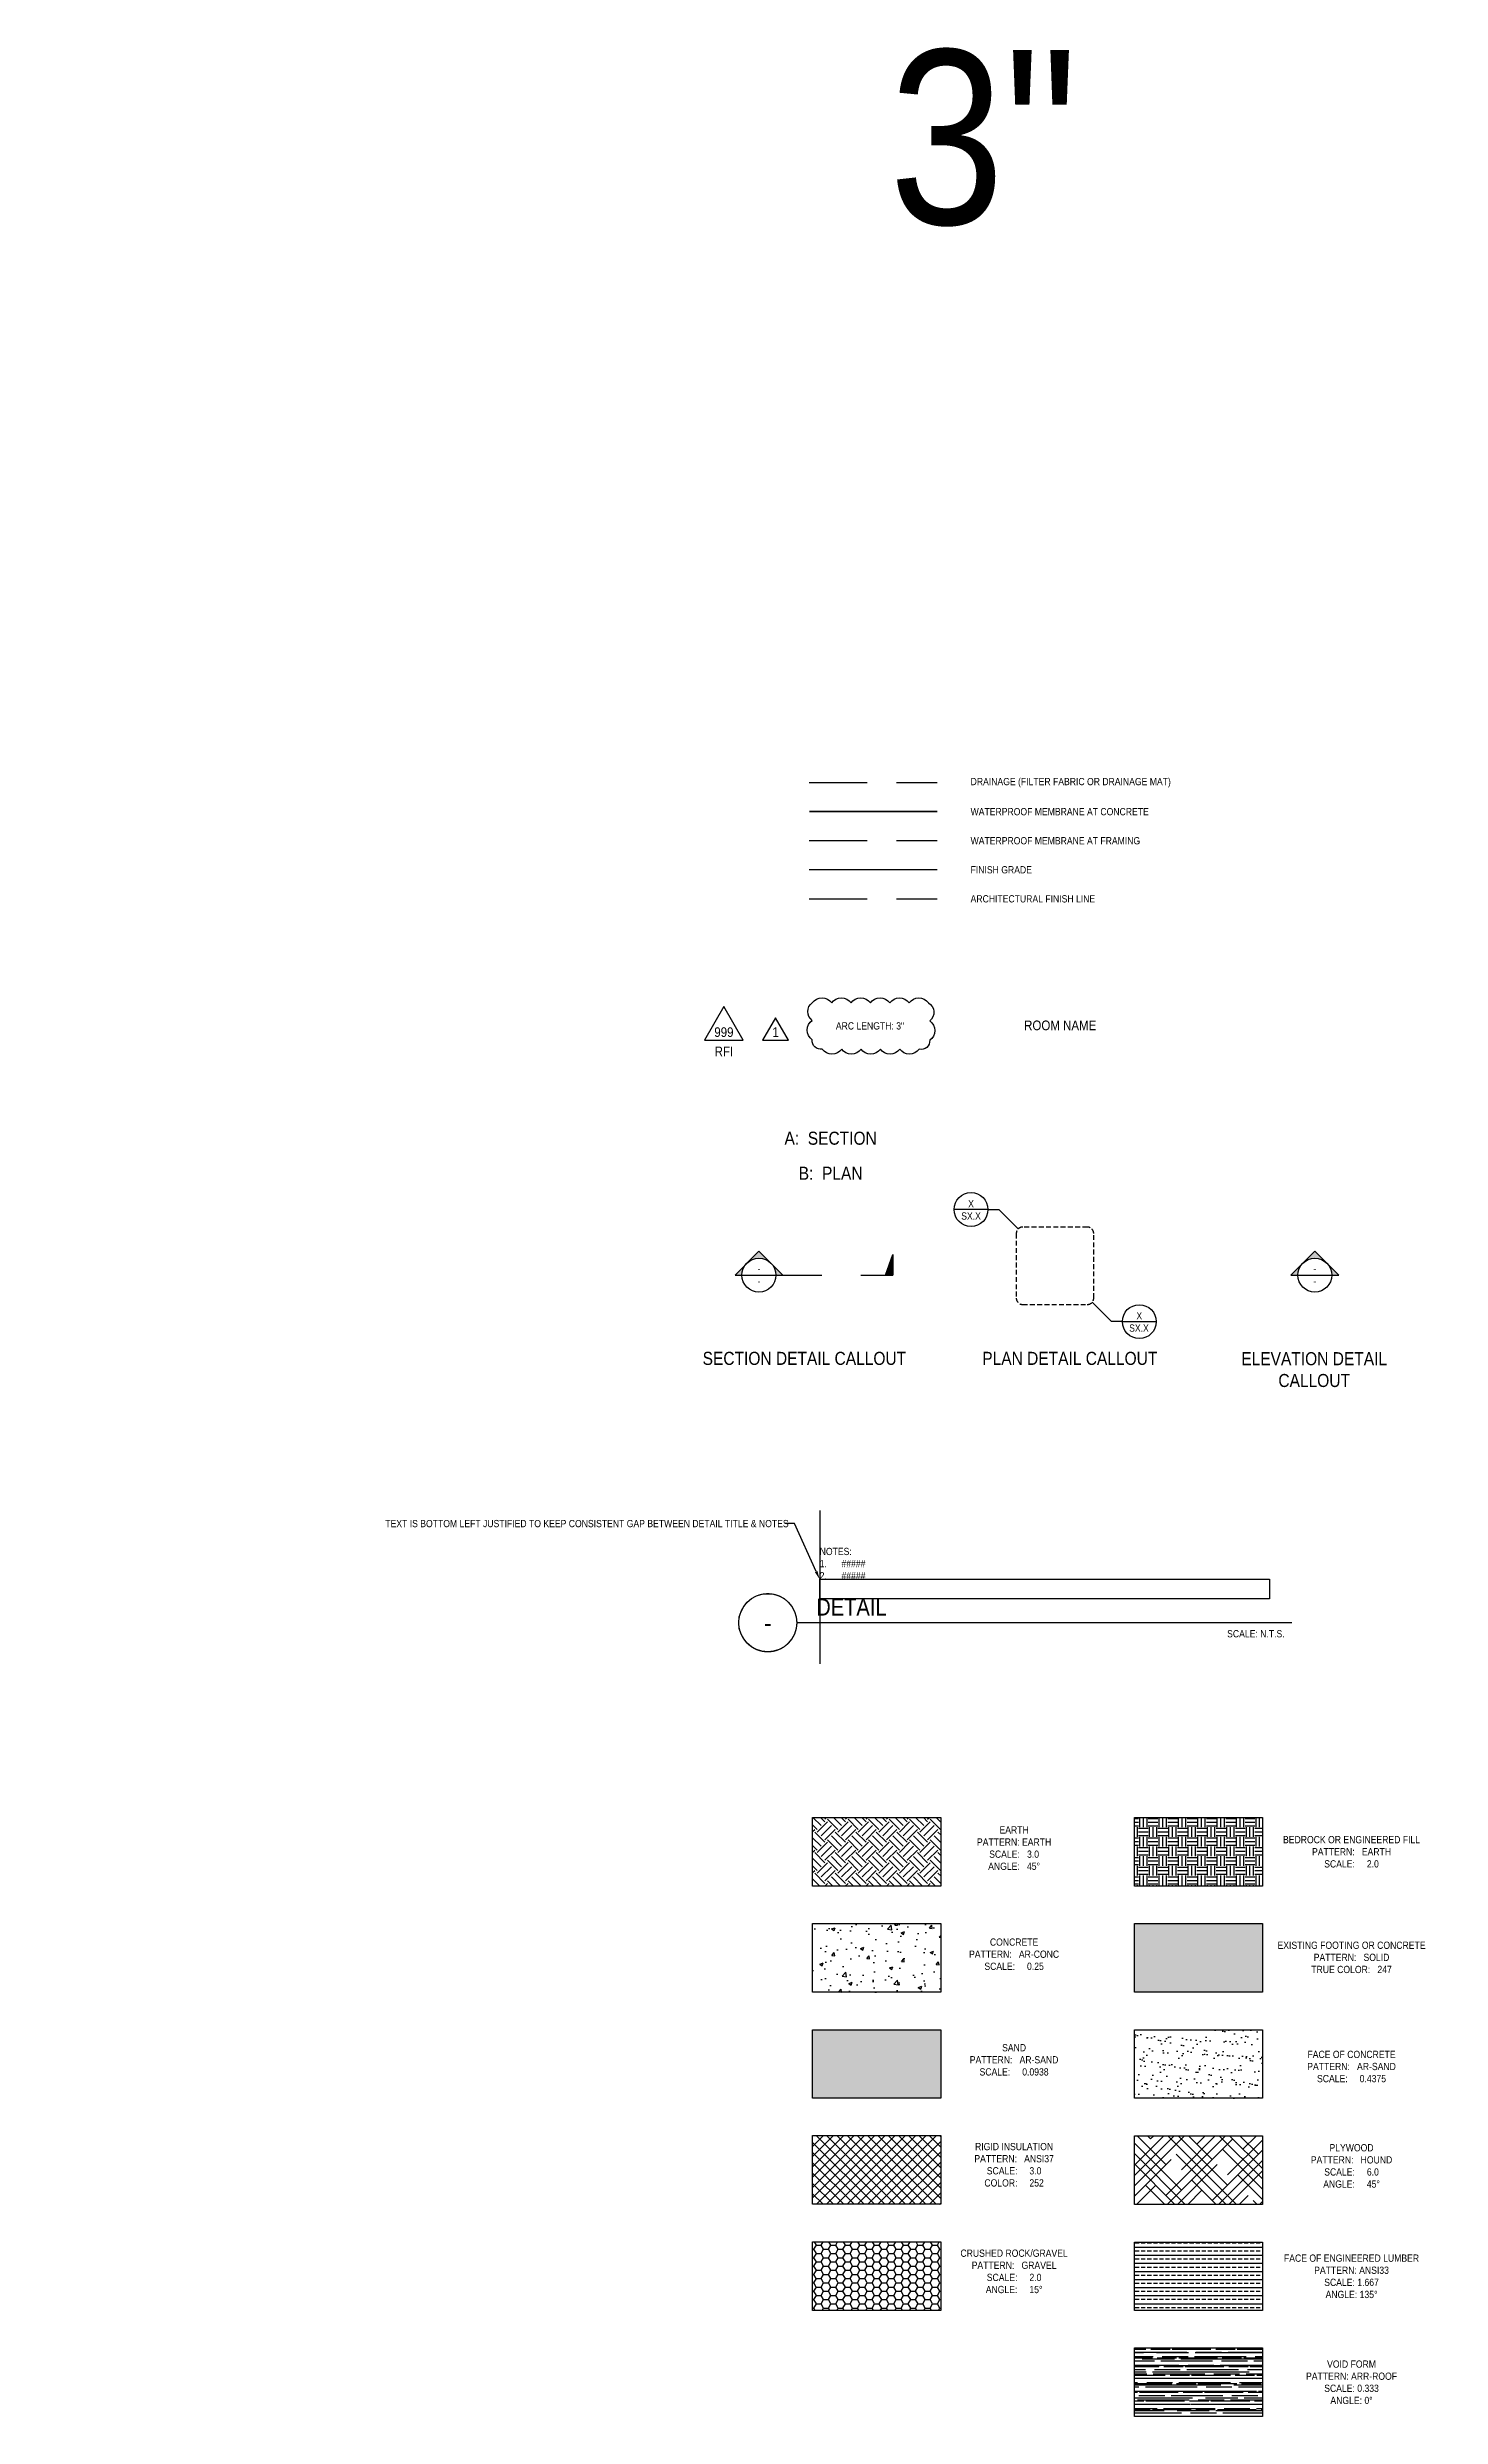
# Model space of a CAD drawing. Header units: inches. Extents: x -16404 to 14624, y -1591 to 16152.
# Drawn here: x 6819.4 to 6891.3, y -134.2 to -11.9 of the extents above; entities that cross this region are included whole.
import ezdxf
from ezdxf import colors
from ezdxf.entities.mleader import LeaderData, LeaderLine
from ezdxf.enums import TextEntityAlignment as Align
from ezdxf.math import Vec2, Vec3

# ---------------------------------------------------------------- set-up
doc = ezdxf.new("R2010")
doc.units = ezdxf.units.IN
doc.header["$LTSCALE"] = 24
doc.header["$MEASUREMENT"] = 0
doc.linetypes.add('HIDDEN2', pattern=[0.1875, 0.125, -0.0625])
doc.linetypes.add('PHANTOM2', pattern=[1.25, 0.625, -0.125, 0.125, -0.125, 0.125, -0.125])
doc.layers.get('0').update_dxf_attribs({"linetype": 'CONTINUOUS'})
for name, color, linetype, plot in [('DESIGNER COMMENTS', 221, 'CONTINUOUS', False), ('S-ANNO-GRID-NONPLOT', 251, 'CONTINUOUS', False), ('S-ANNO-NONPLOT', 253, 'CONTINUOUS', False)]:
    doc.layers.add(name, color=color, linetype=linetype, plot=plot)
for name, color, linetype in [('S-ANNO-NOTE', 4, 'CONTINUOUS'), ('S-ANNO-NOTE-EXIST', 251, 'CONTINUOUS'), ('S-ARCH-FINISHES', 1, 'HIDDEN2'), ('S-DETL-SYMB', 4, 'CONTINUOUS'), ('S-DETL-SYMB @ 1', 4, 'CONTINUOUS'), ('S-GRADE', 3, 'CONTINUOUS'), ('S-MEMBRANE', 6, 'HIDDEN2'), ('S-REV-1', 2, 'CONTINUOUS'), ('S-REV-DELTA', 2, 'CONTINUOUS'), ('S-ROOM-NAME', 252, 'CONTINUOUS')]:
    doc.layers.add(name, color=color, linetype=linetype)
doc.layers.add('S-HATCH-SOIL', color=7, linetype='CONTINUOUS', true_color=0x8f8f8f, transparency=0.8)
doc.layers.add('S-POCHE-247', color=7, linetype='CONTINUOUS', true_color=0xf7f7f7, transparency=0.8)
doc.layers.add('S-HATCH1', color=1, linetype='CONTINUOUS', transparency=0.5)
doc.layers.add('S-HATCH2', color=2, linetype='CONTINUOUS', transparency=0.5)
doc.styles.add('Arial', font='arial.ttf', dxfattribs={"width": 0.85})

# ---------------------------------------------------------------- blocks, each defined once
blk = doc.blocks.new('*U660')
at = {"layer": 'S-DETL-SYMB'}
h = blk.add_hatch(color=4, dxfattribs=at)
edge = h.paths.add_edge_path()
edge.add_line((0.219, 0), (0.309, 0))
edge.add_line((0.309, 0), (0, 0.309))
edge.add_line((0, 0.309), (-0.309, 0))
edge.add_line((-0.309, 0), (-0.219, 0))
edge.add_arc((0, 0), 0.219, 0, 180, ccw=False)
at = {"layer": 'S-DETL-SYMB', "color": 2, "linetype": 'PHANTOM2'}
for p, q in [((0.312, 0), (0.813, 0)), ((1.316, 0), (1.729, 0))]:
    blk.add_line(p, q, dxfattribs=at)
at = {"layer": 'S-DETL-SYMB'}
blk.add_line((-0.219, 0), (0.219, 0), dxfattribs=at)
blk.add_lwpolyline([(0.219, 0), (0.309, 0), (0, 0.309), (-0.309, 0), (-0.219, 0, -1)], format="xyb", close=True, dxfattribs=at)
blk.add_lwpolyline([(1.633, 0), (1.729, 0.267), (1.729, 0)], close=True, dxfattribs=at)
blk.add_circle((0, 0), 0.219, dxfattribs=at)
blk.add_solid([(1.729, 0.267), (1.633, 0), (1.729, 0)], dxfattribs=at)
at = {"layer": 'S-DETL-SYMB', "style": 'Arial', "width": 0.85, "flags": 8}
blk.add_attdef('VIEWNUMBER', text='', height=0.0938, dxfattribs=at).set_placement((0, 0.011), align=Align.BOTTOM_CENTER)
blk.add_attdef('SHEETNUMBER', text='', height=0.0938, dxfattribs=at).set_placement((0, -0.032), align=Align.TOP_CENTER)
blk = doc.blocks.new('*U657')
at = {"layer": 'S-DETL-SYMB', "linetype": 'ByBlock'}
blk.add_lwpolyline([(-24, 20), (-24, -20, 0.414214), (-20, -24), (20, -24, 0.414214), (24, -20), (24, 20, 0.414214), (20, 24), (-20, 24, 0.414214)], format="xyb", close=True, dxfattribs=at)
blk = doc.blocks.new('*U658')
at = {"layer": 'S-DETL-SYMB'}
blk.add_lwpolyline([(-18.7, 12), (-39.7, 12)], dxfattribs=at)
at = {"layer": 'S-DETL-SYMB', "color": 2}
blk.add_lwpolyline([(-18.7, 12), (-12, 12), (0, 0)], dxfattribs=at)
at = {"layer": 'S-DETL-SYMB'}
blk.add_circle((-29.2, 12), 10.5, dxfattribs=at)
at = {"layer": 'S-ANNO-NOTE', "style": 'Arial', "width": 0.85}
blk.add_attdef('DETAILNO.', text='', height=4.5, dxfattribs=at).set_placement((-29.2, 12), align=Align.BOTTOM_CENTER)
blk.add_attdef('SHEETNO.', text='', height=4.5, dxfattribs=at).set_placement((-29.2, 8), align=Align.MIDDLE_CENTER)
blk = doc.blocks.new('*U659')
at = {"layer": 'S-DETL-SYMB', "color": 2}
blk.add_lwpolyline([(18.7, -12), (12, -12), (0, 0)], dxfattribs=at)
at = {"layer": 'S-DETL-SYMB'}
blk.add_lwpolyline([(18.7, -12), (39.7, -12)], dxfattribs=at)
blk.add_circle((29.2, -12), 10.5, dxfattribs=at)
at = {"layer": 'S-ANNO-NOTE', "style": 'Arial', "width": 0.85}
blk.add_attdef('DETAILNO.', text='', height=4.5, dxfattribs=at).set_placement((29.2, -12), align=Align.BOTTOM_CENTER)
blk.add_attdef('SHEETNO.', text='', height=4.5, dxfattribs=at).set_placement((29, -16), align=Align.MIDDLE_CENTER)
blk = doc.blocks.new('_Integral')
at = {"color": 0, "linetype": 'ByBlock', "lineweight": -2}
for centre, start, end in [((0.44, -0.09), 102, 168), ((-0.44, 0.09), 282, 348)]:
    blk.add_arc(centre, 0.454, start, end, dxfattribs=at)
blk = doc.blocks.new('_DotBlank')
at = {"color": 0, "lineweight": -2}
blk.add_line((-0.5, 0), (-1, 0), dxfattribs=at)
blk.add_circle((0, 0), 0.5, dxfattribs=at)
blk = doc.blocks.new('_ClosedBlank')
at = {"color": 0, "linetype": 'ByBlock', "lineweight": -2}
for p, q in [((-1, 0.17), (0, 0)), ((-1, 0.17), (-1, -0.17)), ((0, 0), (-1, -0.17))]:
    blk.add_line(p, q, dxfattribs=at)
blk = doc.blocks.new('ARROW-LOOP')
at = {"color": 0}
blk.add_lwpolyline([(-1.81, 0), (0.54, 0, 1.317177), (-0.46, -0.28)], format="xyb", dxfattribs=at)
blk = doc.blocks.new('REV DELTA')
blk.add_lwpolyline([(2, 0), (0, 3.46), (-2, 0)], close=True)
at = {"style": 'Arial', "width": 0.85}
blk.add_attdef('1', text='', height=1.5, dxfattribs=at).set_placement((0, 1.23), align=Align.MIDDLE)
blk = doc.blocks.new('*U655')
at = {"layer": 'S-DETL-SYMB'}
h = blk.add_hatch(color=4, dxfattribs=at)
edge = h.paths.add_edge_path()
edge.add_line((0.219, 0), (0.309, 0))
edge.add_line((0.309, 0), (0, 0.309))
edge.add_line((0, 0.309), (-0.309, 0))
edge.add_line((-0.309, 0), (-0.219, 0))
edge.add_arc((0, 0), 0.219, 0, 180, ccw=False)
blk.add_line((-0.219, 0), (0.219, 0), dxfattribs=at)
blk.add_lwpolyline([(0.219, 0), (0.309, 0), (0, 0.309), (-0.309, 0), (-0.219, 0, -1)], format="xyb", close=True, dxfattribs=at)
blk.add_circle((0, 0), 0.219, dxfattribs=at)
at = {"layer": 'S-DETL-SYMB', "style": 'Arial', "width": 0.85, "flags": 8}
blk.add_attdef('VIEWNUMBER', text='', height=0.0938, dxfattribs=at).set_placement((0, 0.011), align=Align.BOTTOM_CENTER)
blk.add_attdef('SHEETNUMBER', text='', height=0.0938, dxfattribs=at).set_placement((0, -0.032), align=Align.TOP_CENTER)
blk = doc.blocks.new('*U341')
at = {"const_width": 0.0625}
for points in [[(-1.5, 0, -1), (1.5, 0, 3.732051)], [(-1.5, 0, 1), (1.5, 0, -3.732051)]]:
    blk.add_lwpolyline(points, format="xyb", dxfattribs=at)
blk.add_lwpolyline([(1.5, 0), (27.07, 0)], dxfattribs=at)
blk.add_circle((0, 0), 1.5)
at = {"style": 'Arial', "width": 0.85}
for tag, p in [('DWG_TITLE_1', (2.5, 2.06)), ('DWG_TITLE_2', (2.5, 0.81))]:
    blk.add_attdef(tag, text='', height=0.875, dxfattribs=at).set_placement(p, align=Align.MIDDLE_LEFT)
blk.add_attdef('#', text='', height=1, dxfattribs=at).set_placement((0, 0), align=Align.MIDDLE_CENTER)
blk.add_attdef('SCALE', text='', height=0.375, dxfattribs=at).set_placement((26.69, -0.38), align=Align.TOP_RIGHT)
blk = doc.blocks.new('RevDelta_CA')
blk.add_lwpolyline([(12, 0), (0, 20.8), (-12, 0)], close=True)
at = {"style": 'Arial', "width": 0.85}
for tag, p in [('NUMBER', (0, 4.9)), ('TYPE', (0, -7.1))]:
    blk.add_attdef(tag, text='', height=6, dxfattribs=at).set_placement(p, align=Align.MIDDLE_CENTER)

msp = doc.modelspace()

# ---------------------------------------------------------------- hatches: boundary and pattern name
at = {"layer": 'S-HATCH-SOIL'}
h = msp.add_hatch(dxfattribs=at)
h.set_pattern_fill('EARTH', color=256, scale=3, angle=45, style=0)
h.set_pattern_definition([(45, (5659.92416, -625.19206), (7e-17, 1.06066017), [0.75, -0.75]), (45, (5659.7253, -624.9932), (7e-17, 1.06066017), [0.75, -0.75]), (45, (5659.5264, -624.7943), (7e-17, 1.06066017), [0.75, -0.75]), (135, (5659.5264, -624.6617), (-1.06066017, 2e-16), [0.75, -0.75]), (135, (5659.7253, -624.46285), (-1.06066017, 2e-16), [0.75, -0.75]), (135, (5659.92416, -624.264), (-1.06066017, 2e-16), [0.75, -0.75])])
h.paths.add_polyline_path([(6858.89737, -103.25804), (6865.51034, -103.25804), (6865.51034, -106.80192), (6858.89737, -106.80192)])
h = msp.add_hatch(dxfattribs=at)
h.set_pattern_fill('EARTH', color=256, scale=2, style=0)
h.set_pattern_definition([(0, (5667.72964, -625.19206), (0.5, 0.5), [0.5, -0.5]), (0, (5667.72964, -625.00456), (0.5, 0.5), [0.5, -0.5]), (0, (5667.72964, -624.81706), (0.5, 0.5), [0.5, -0.5]), (90, (5667.79214, -624.75456), (-0.5, 0.5), [0.5, -0.5]), (90, (5667.97964, -624.75456), (-0.5, 0.5), [0.5, -0.5]), (90, (5668.16714, -624.75456), (-0.5, 0.5), [0.5, -0.5])])
h.paths.add_polyline_path([(6875.51034, -103.25804), (6882.12331, -103.25804), (6882.12331, -106.80192), (6875.51034, -106.80192)])
h = msp.add_hatch(dxfattribs=at)
h.set_pattern_fill('HONEY', color=256, scale=2, style=0)
h.set_pattern_definition([(0, (5656.08685, -630.66289), (0.375, 0.21650635), [0.25, -0.5]), (120, (5656.08685, -630.66289), (-0.375, 0.21650635), [0.25, -0.5]), (60, (5656.08685, -630.66289), (7e-17, 0.433012702), [-0.5, 0.25])])
h.paths.add_polyline_path([(6858.89737, -125.16305), (6865.51034, -125.16305), (6865.51034, -128.70693), (6858.89737, -128.70693)])
at = {"layer": 'S-HATCH1'}
h = msp.add_hatch(dxfattribs=at)
h.set_pattern_fill('ANSI37', color=252, scale=3, style=0)
h.set_pattern_definition([(45, (5659.92416, -619.70676), (-0.26516504, 0.26516504), []), (135, (5659.92416, -619.70676), (-0.26516504, -0.26516504), [])])
h.paths.add_polyline_path([(6858.89737, -119.68499), (6865.51034, -119.68499), (6865.51034, -123.22887), (6858.89737, -123.22887)])
h = msp.add_hatch(dxfattribs=at)
h.set_pattern_fill('HOUND', color=252, scale=6, angle=45, style=0)
h.set_pattern_definition([(45, (3980.74304, -1772.36325), (0.79549513, 1.325825215), [6, -3]), (135, (3980.74304, -1772.36325), (0.79549513, -1.325825215), [6, -3])])
h.paths.add_polyline_path([(6875.51034, -119.69222), (6882.12331, -119.69222), (6882.12331, -123.2361), (6875.51034, -123.2361)])
h = msp.add_hatch(dxfattribs=at)
h.set_pattern_fill('ANSI33', color=252, scale=1.666667, angle=135, style=0)
h.set_pattern_definition([(180, (5685.3446, -647.11153), (-7e-17, -0.41666667), []), (180, (5685.1363, -646.9032), (-7e-17, -0.41666667), [0.20833333, -0.10416667])])
h.paths.add_polyline_path([(6875.51034, -125.17752), (6882.12331, -125.17752), (6882.12331, -128.7214), (6875.51034, -128.7214)])
h = msp.add_hatch(dxfattribs=at)
h.set_pattern_fill('AR-RROOF', color=256, scale=0.333333, style=0)
h.set_pattern_definition([(0, (6297.77974, -1283.54795), (0.73333333, 0.33333333), [5, -0.6666667, 1.6666667, -0.3333333]), (0, (6298.22307, -1283.3813), (-0.33333333, 0.44333333), [1, -0.11, 2, -0.25]), (0, (6297.9464, -1283.26462), (1.733333333, 0.223333333), [2.66666667, -0.46666667, 1.33333333, -0.33333333])])
h.paths.add_polyline_path([(6875.51034, -130.64835), (6882.12331, -130.64835), (6882.12331, -134.19222), (6875.51034, -134.19222)])
at = {"layer": 'S-HATCH2'}
h = msp.add_hatch(dxfattribs=at)
h.set_pattern_fill('AR-CONC', color=256, scale=0.25, style=0)
h.set_pattern_definition([(50, (5659.9242, -625.192), (1.7931505, -0.1568803), [0.1875, -2.0625]), (355, (5659.9242, -625.192), (-0.3468783, 1.8804803), [0.15, -1.65]), (100.45144, (5660.0736, -625.2051), (1.4462721, 1.7236), [0.1593505, -1.7528553]), (46.1842, (5659.9242, -624.692), (2.6681033, -0.4137982), [0.28125, -3.09375]), (96.63564, (5660.1465, -624.7265), (2.336655, 2.4352965), [0.239026, -2.6292844]), (351.18416, (5659.9242, -624.692), (2.336655, 2.4352965), [0.225, -2.475]), (21, (5660.1742, -624.817), (1.4922676, -1.0065472), [0.1875, -2.0625]), (326, (5660.1742, -624.817), (0.6082883, 1.812875), [0.15, -1.65]), (71.45144, (5660.2985, -624.901), (2.100556, 0.8063279), [0.1593505, -1.7528553]), (37.5, (5659.92416, -625.19206), (0.03039964, 0.83223463), [0, -1.63, 0, -1.675, 0, -1.65625]), (7.5, (5659.9242, -625.1921), (0.65767384, 0.9860293), [0, -0.955, 0, -1.5925, 0, -0.63125]), (327.5, (5659.36666, -625.19206), (1.3345561, -0.05638718), [0, -0.625, 0, -1.95, 0, -2.5875]), (317.5, (5659.1167, -625.192), (1.4579654, 0.2502625), [0, -0.8125, 0, -1.295, 0, -1.8375])])
h.paths.add_polyline_path([(6858.89737, -108.7361), (6865.51034, -108.7361), (6865.51034, -112.27998), (6858.89737, -112.27998)])
h = msp.add_hatch(dxfattribs=at)
h.set_pattern_fill('AR-SAND', color=256, scale=0.09375, angle=30, style=0)
h.set_pattern_definition([(67.5, (5659.92416, -625.19206), (-0.095434287, 0.15348578), [0, -0.1425, 0, -0.159375, 0, -0.15234375]), (37.5, (5659.92416, -625.19206), (0.011399864, 0.31208799), [0, -0.076875, 0, -0.1284375, 0, -0.04921875]), (357.5, (5659.8243, -625.24971), (0.25257154, 0.146434858), [0, -0.046875, 0, -0.16875, 0, -0.2203125]), (347.5, (5659.8243, -625.24971), (0.20292602, 0.21217056), [0, -0.0234375, 0, -0.110625, 0, -0.1265625])])
h.paths.add_polyline_path([(6858.89737, -114.21416), (6865.51034, -114.21416), (6865.51034, -117.75804), (6858.89737, -117.75804)])
h = msp.add_hatch(dxfattribs=at)
h.set_pattern_fill('AR-SAND', color=256, scale=0.4375, angle=30, style=0)
h.set_pattern_definition([(67.5, (5667.72964, -625.19206), (-0.44536, 0.71626697), [0, -0.665, 0, -0.74375, 0, -0.7109375]), (37.5, (5667.7296, -625.1921), (0.0531994, 1.4564106), [0, -0.35875, 0, -0.599375, 0, -0.2296875]), (357.5, (5667.2636, -625.4611), (1.1786672, 0.68336267), [0, -0.21875, 0, -0.7875, 0, -1.028125]), (347.5, (5667.2636, -625.4611), (0.9469881, 0.9901293), [0, -0.109375, 0, -0.51625, 0, -0.590625])])
h.paths.add_polyline_path([(6875.51034, -114.21416), (6882.12331, -114.21416), (6882.12331, -117.75804), (6875.51034, -117.75804)])
at = {"layer": 'S-POCHE-247'}
h = msp.add_hatch(color=256, dxfattribs=at)
h.dxf.hatch_style = 1
h.paths.add_polyline_path([(6875.51034, -108.7361), (6882.12331, -108.7361), (6882.12331, -112.27998), (6875.51034, -112.27998)])

# ---------------------------------------------------------------- linework, layer by layer
at = {"layer": 'DESIGNER COMMENTS'}
msp.add_line((6859.25978, -87.40698), (6859.25978, -95.33036), dxfattribs=at)
msp.add_lwpolyline([(6859.25978, -90.96085), (6882.49615, -90.96085), (6882.49615, -91.96085), (6859.25978, -91.96085)], close=True, dxfattribs=at)
at = {"layer": 'S-ANNO-NONPLOT', "linetype": 'ByBlock'}
for points in [[(6858.89737, -103.25804), (6865.51034, -103.25804), (6865.51034, -106.80192), (6858.89737, -106.80192)], [(6875.51034, -103.25804), (6882.12331, -103.25804), (6882.12331, -106.80192), (6875.51034, -106.80192)], [(6858.89737, -108.7361), (6865.51034, -108.7361), (6865.51034, -112.27998), (6858.89737, -112.27998)], [(6875.51034, -108.7361), (6882.12331, -108.7361), (6882.12331, -112.27998), (6875.51034, -112.27998)], [(6858.89737, -114.21416), (6865.51034, -114.21416), (6865.51034, -117.75804), (6858.89737, -117.75804)], [(6875.51034, -114.21416), (6882.12331, -114.21416), (6882.12331, -117.75804), (6875.51034, -117.75804)], [(6858.89737, -119.68499), (6865.51034, -119.68499), (6865.51034, -123.22887), (6858.89737, -123.22887)], [(6875.51034, -119.69222), (6882.12331, -119.69222), (6882.12331, -123.2361), (6875.51034, -123.2361)], [(6858.89737, -125.16305), (6865.51034, -125.16305), (6865.51034, -128.70693), (6858.89737, -128.70693)], [(6875.51034, -125.17752), (6882.12331, -125.17752), (6882.12331, -128.7214), (6875.51034, -128.7214)], [(6875.51034, -130.64835), (6882.12331, -130.64835), (6882.12331, -134.19222), (6875.51034, -134.19222)]]:
    msp.add_lwpolyline(points, close=True, dxfattribs=at)
at = {"layer": 'S-ARCH-FINISHES'}
msp.add_line((6858.71946, -55.81952), (6865.33243, -55.81952), dxfattribs=at)
at = {"layer": 'S-GRADE'}
msp.add_line((6858.71946, -54.31952), (6865.33243, -54.31952), dxfattribs=at)
at = {"layer": 'S-MEMBRANE', "color": 2, "linetype": 'HIDDEN2'}
msp.add_line((6858.71946, -49.81952), (6865.33243, -49.81952), dxfattribs=at)
at = {"layer": 'S-MEMBRANE'}
msp.add_line((6858.71946, -52.81952), (6865.33243, -52.81952), dxfattribs=at)
at = {"layer": 'S-MEMBRANE', "color": 4, "linetype": 'HIDDEN2', "const_width": 0.08333}
msp.add_lwpolyline([(6858.71946, -51.31952), (6865.33243, -51.31952)], dxfattribs=at)
at = {"layer": 'S-REV-1'}
msp.add_lwpolyline([(6858.87988, -61.19454, -0.52056705), (6859.87988, -61.19454, -0.52056705), (6860.87988, -61.19454, -0.52056705), (6861.87988, -61.19454, -0.52056705), (6862.87988, -61.19454, -0.52056705), (6863.87988, -61.19454, -0.52056705), (6864.87988, -61.19454, -0.52056705), (6864.9427, -62.13171, -0.52056705), (6864.9427, -63.13171, -0.52056705), (6864.39591, -63.58492, -0.52056705), (6863.39591, -63.58492, -0.52056705), (6862.39591, -63.58492, -0.52056705), (6861.39591, -63.58492, -0.52056705), (6860.39591, -63.58492, -0.52056705), (6859.39591, -63.58492, -0.52056705), (6858.87988, -63.10096, -0.52056705), (6858.87988, -62.10096, -0.52056705)], format="xyb", close=True, dxfattribs=at)

# ---------------------------------------------------------------- block references
at = {"layer": 'S-ANNO-NOTE'}
msp.add_blockref('*U341', (6856.57986, -93.20398), dxfattribs=at).add_auto_attribs({'#': '-', 'DWG_TITLE_2': 'DETAIL', 'SCALE': 'SCALE: N.T.S.'})
at = {"layer": 'S-DETL-SYMB', "xscale": 0.08333333333333333, "yscale": 0.08333333333333333, "zscale": 0.08333333333333333}
for name, p in [('*U658', (6869.50918, -72.87119)), ('*U659', (6873.3319, -76.65646))]:
    msp.add_blockref(name, p, dxfattribs=at).add_auto_attribs({'DETAILNO.': 'X', 'SHEETNO.': 'SX.X'})
at = {"layer": 'S-DETL-SYMB', "linetype": 'HIDDEN2', "xscale": 0.08333333333333333, "yscale": 0.08333333333333333, "zscale": 0.08333333333333333}
msp.add_blockref('*U657', (6871.41155, -74.77356), dxfattribs=at)
at = {"layer": 'S-DETL-SYMB @ 1', "xscale": 4, "yscale": 4, "zscale": 4}
for name, p in [('*U660', (6856.12313, -75.25513)), ('*U655', (6884.83042, -75.25513))]:
    msp.add_blockref(name, p, dxfattribs=at).add_auto_attribs({'VIEWNUMBER': '-', 'SHEETNUMBER': '-'})
at = {"layer": 'S-REV-DELTA'}
for name, p, xscale, yscale, zscale, values in [('RevDelta_CA', (6854.31451, -63.11842), 0.08333333333333333, 0.08333333333333333, 0.08333333333333333, {'NUMBER': '999', 'TYPE': 'RFI'}), ('REV DELTA', (6856.98123, -63.11842), 0.3333333333333333, 0.3333333333333333, 0.3333333333333333, {'1': '1'})]:
    msp.add_blockref(name, p, dxfattribs=dict(at, xscale=xscale, yscale=yscale, zscale=zscale)).add_auto_attribs(values)

# ---------------------------------------------------------------- texts
at = {"layer": 'S-ANNO-GRID-NONPLOT', "color": 191, "insert": (6862.85018, -12), "char_height": 9, "width": 29.5487939, "attachment_point": 1, "style": 'Arial'}
msp.add_mtext('3"', dxfattribs=at)
at = {"layer": 'S-ANNO-NOTE', "color": 191, "style": 'Arial'}
for s, insert, char_height, width, attachment_point in [('DRAINAGE (FILTER FABRIC OR DRAINAGE MAT)', (6867.05369, -49.82926), 0.375, 14.0691627, 4), ('WATERPROOF MEMBRANE AT CONCRETE', (6867.05369, -51.32926), 0.375, 14.0691627, 4), ('WATERPROOF MEMBRANE AT FRAMING', (6867.05369, -52.82926), 0.375, 14.0691627, 4), ('FINISH GRADE', (6867.05369, -54.32926), 0.375, 14.0691627, 4), ('ARCHITECTURAL FINISH LINE', (6867.05369, -55.82926), 0.375, 14.0691627, 4), ('ELEVATION DETAIL CALLOUT', (6884.79573, -81.04318), 0.675, 7.6833663, 8)]:
    msp.add_mtext(s, dxfattribs=dict(at, insert=insert, char_height=char_height, width=width, attachment_point=attachment_point))
at = {"layer": 'S-ANNO-NOTE', "char_height": 0.375, "style": 'Arial'}
for s, insert, width, attachment_point in [('ARC LENGTH: 3"', (6861.85683, -62.38973), 9.8075582, 5), ('NOTES:\\P\\pi-1.125,l1.125,t1.125;1.^I#####\\P2.^I#####', (6859.25978, -90.96085), 22.9798131, 7), ('EARTH\\PPATTERN: EARTH\\PSCALE:   3.0\\PANGLE:   45%%D', (6869.29956, -104.84101), 9.8075582, 5), ('BEDROCK OR ENGINEERED FILL\\PPATTERN:   EARTH \\PSCALE:     2.0', (6886.72508, -105.02998), 9.8075582, 5), ('CONCRETE\\PPATTERN:   AR-CONC \\PSCALE:     0.25', (6869.29956, -110.31907), 9.8075582, 5), ('EXISTING FOOTING OR CONCRETE\\PPATTERN:   SOLID\\PTRUE COLOR:   247', (6886.72508, -110.48218), 9.8075582, 5), ('SAND\\PPATTERN:   AR-SAND \\PSCALE:     0.0938', (6869.29956, -115.77127), 9.8075582, 5), ('FACE OF CONCRETE\\PPATTERN:   AR-SAND \\PSCALE:     0.4375', (6886.72508, -116.11749), 9.8075582, 5), ('RIGID INSULATION\\PPATTERN:   ANSI37 \\PSCALE:     3.0\\PCOLOR:     252', (6869.29956, -121.19036), 9.8075582, 5), ('PLYWOOD\\PPATTERN:   HOUND \\PSCALE:     6.0\\PANGLE:     45%%D', (6886.72508, -121.24933), 9.8075582, 5), ('CRUSHED ROCK/GRAVEL\\PPATTERN:   GRAVEL \\PSCALE:     2.0\\PANGLE:     15%%D', (6869.29956, -126.69429), 9.8075582, 5), ('FACE OF ENGINEERED LUMBER\\PPATTERN:^IANSI33 \\PSCALE:^I1.667\\PANGLE:^I135°', (6886.72508, -126.94946), 9.8075582, 5), ('VOID FORM\\PPATTERN:^IARR-ROOF \\PSCALE:^I0.333\\PANGLE:^I0°', (6886.72508, -132.42029), 9.8075582, 5)]:
    msp.add_mtext(s, dxfattribs=dict(at, insert=insert, width=width, attachment_point=attachment_point))
at = {"layer": 'S-ANNO-NOTE', "color": 6, "char_height": 0.675, "width": 10.3600218, "attachment_point": 8, "style": 'Arial'}
for s, insert in [('A:  SECTION', (6859.82551, -68.53356)), ('B:  PLAN', (6859.82551, -70.33242))]:
    msp.add_mtext(s, dxfattribs=dict(at, insert=insert))
at = {"layer": 'S-ANNO-NOTE', "color": 191, "char_height": 0.675, "attachment_point": 8, "style": 'Arial'}
for s, insert in [('SECTION DETAIL CALLOUT', (6858.47016, -79.9004)), ('PLAN DETAIL CALLOUT', (6872.17525, -79.9004))]:
    msp.add_mtext(s, dxfattribs=dict(at, insert=insert))
at = {"layer": 'S-ROOM-NAME', "insert": (6871.68122, -62.36455), "char_height": 0.5, "width": 3.7273022, "attachment_point": 5, "style": 'Arial'}
msp.add_mtext('ROOM NAME', dxfattribs=at)

# ---------------------------------------------------------------- leaders
at = {"layer": 'DESIGNER COMMENTS'}
ml = msp.add_multileader_mtext('Standard', dxfattribs=at)
ml.set_content('\\A1;{\\C256;TEXT IS BOTTOM LEFT JUSTIFIED TO KEEP CONSISTENT GAP BETWEEN DETAIL TITLE & NOTES}', color=4, style='Arial')
ml.set_leader_properties(color=256)
ml.build(insert=Vec2(0, 0))
ml.multileader.update_dxf_attribs({"dogleg_length": 0.125, "arrow_head_size": 0.4375, "scale": 4})
ctx = ml.context
ctx.base_point, ctx.scale, ctx.char_height, ctx.arrow_head_size, ctx.landing_gap_size, ctx.plane_origin = Vec3(6847.41162, -88.08754), 4, 0.375, 0.4375, 0.36, Vec3(6869.64489, 1.90397)
ctx.text_align_type = 2
notes = []
notes.append((ctx, [(0, (1, 1, 0), (6857.95386, -88.08754), (-1, 0), 0.5, [(0, [(6859.25978, -90.96085)], 0, [])])]))
ctx.mtext.insert, ctx.mtext.width, ctx.mtext.defined_height, ctx.mtext.alignment, ctx.mtext.flow_direction = Vec3(6857.65807, -87.89569), 9.5700216, 0.70393, 3, 5
at = {"layer": 'S-ANNO-NOTE-EXIST'}
ml = msp.add_multileader_mtext('Standard', dxfattribs=at)
ml.set_content('{\\C256;TEXT}', color=4, style='Arial')
ml.set_leader_properties(color=256)
ml.set_arrow_properties(name='INTEGRAL')
ml.build(insert=Vec2(0, 0))
ml.multileader.update_dxf_attribs({"dogleg_length": 0.36, "arrow_head_size": 0.4375, "scale": 4})
ctx = ml.context
ctx.base_point, ctx.scale, ctx.char_height, ctx.arrow_head_size, ctx.landing_gap_size, ctx.plane_origin = Vec3(6908.82025, -79.48713), 4, 0.375, 0.4375, 0.36, Vec3(6954.79436, 218.84769)
ctx.text_align_type = 2
notes.append((ctx, [(0, (1, 1, 0), (6911.15892, -79.48713), (-1, 0), 0.5, [(0, [(6913.916, -76.65871)], 0, [])])]))
ctx.mtext.insert, ctx.mtext.width, ctx.mtext.alignment, ctx.mtext.flow_direction = Vec3(6910.29892, -79.29963), 8, 3, 5
ml = msp.add_multileader_mtext('Standard', dxfattribs=at)
ml.set_content('{\\C256;TEXT}', color=4, style='Arial')
ml.set_leader_properties(color=256)
ml.set_arrow_properties(name='DOTBLANK')
ml.build(insert=Vec2(0, 0))
ml.multileader.update_dxf_attribs({"dogleg_length": 0.36, "arrow_head_size": 0.625, "scale": 4})
ctx = ml.context
ctx.base_point, ctx.scale, ctx.char_height, ctx.arrow_head_size, ctx.landing_gap_size, ctx.plane_origin = Vec3(6908.82025, -83.48713), 4, 0.375, 0.625, 0.36, Vec3(6954.79436, 214.84769)
ctx.text_align_type = 2
notes.append((ctx, [(0, (1, 1, 0), (6911.15892, -83.48713), (-1, 0), 0.5, [(0, [(6913.916, -80.65871)], 0, [])])]))
ctx.mtext.insert, ctx.mtext.width, ctx.mtext.alignment, ctx.mtext.flow_direction = Vec3(6910.29892, -83.29963), 8, 3, 5
ml = msp.add_multileader_mtext('Standard', dxfattribs=at)
ml.set_content('{\\C256;TEXT}', color=4, style='Arial')
ml.set_leader_properties(color=256)
ml.set_arrow_properties(name='CLOSEDBLANK')
ml.build(insert=Vec2(0, 0))
ml.multileader.update_dxf_attribs({"dogleg_length": 0.36, "arrow_head_size": 0.4375, "scale": 4})
ctx = ml.context
ctx.base_point, ctx.scale, ctx.char_height, ctx.arrow_head_size, ctx.landing_gap_size, ctx.plane_origin = Vec3(6908.82025, -87.48713), 4, 0.375, 0.4375, 0.36, Vec3(6954.79436, 210.84769)
ctx.text_align_type = 2
notes.append((ctx, [(0, (1, 1, 0), (6911.15892, -87.48713), (-1, 0), 0.5, [(0, [(6913.916, -84.65871)], 0, [])])]))
ctx.mtext.insert, ctx.mtext.width, ctx.mtext.alignment, ctx.mtext.flow_direction = Vec3(6910.29892, -87.29963), 8, 3, 5
ml = msp.add_multileader_mtext('Standard', dxfattribs=at)
ml.set_content('{\\C256;TEXT}', color=4, style='Arial')
ml.set_leader_properties(color=256)
ml.set_arrow_properties(name='ARROW-LOOP')
ml.build(insert=Vec2(0, 0))
ml.multileader.update_dxf_attribs({"dogleg_length": 0.36, "arrow_head_size": 0.4375, "scale": 4})
ctx = ml.context
ctx.base_point, ctx.scale, ctx.char_height, ctx.arrow_head_size, ctx.landing_gap_size, ctx.plane_origin = Vec3(6908.82025, -91.48713), 4, 0.375, 0.4375, 0.36, Vec3(6954.79436, 206.84769)
ctx.text_align_type = 2
notes.append((ctx, [(0, (1, 1, 0), (6911.15892, -91.48713), (-1, 0), 0.5, [(0, [(6913.916, -88.65871)], 0, [])])]))
ctx.mtext.insert, ctx.mtext.width, ctx.mtext.alignment, ctx.mtext.flow_direction = Vec3(6910.29892, -91.29963), 8, 3, 5
for ctx, leaders in notes:
    for number, flags, end, landing, length, lines in leaders:
        leader = LeaderData()
        leader.index, (leader.has_last_leader_line, leader.has_dogleg_vector, leader.attachment_direction) = number, flags
        leader.last_leader_point, leader.dogleg_vector, leader.dogleg_length = Vec3(end), Vec3(landing), length
        for number, points, colour, breaks in lines:
            line = LeaderLine()
            line.index, line.vertices, line.color, line.breaks = number, Vec3.list(points), colors.encode_raw_color(colour), breaks
            leader.lines.append(line)
        ctx.leaders.append(leader)

doc.saveas('drawing.dxf')
